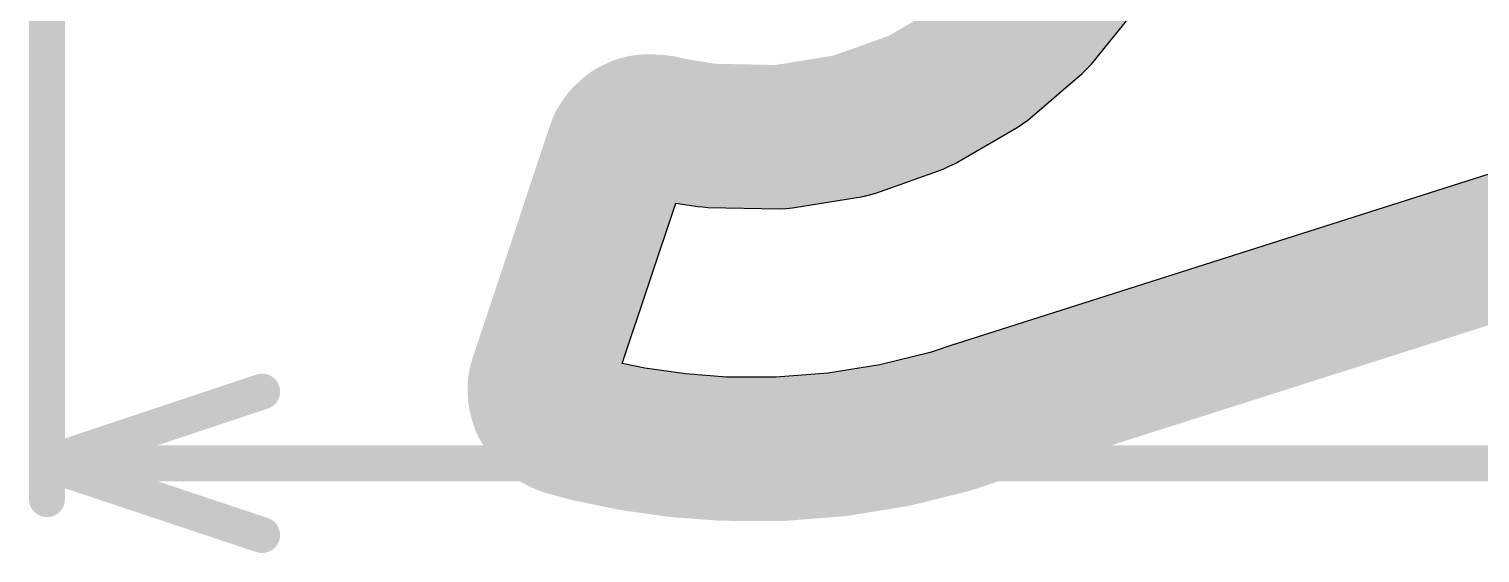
# Model space of a CAD drawing. Header units: inches. Extents: x -5 to 5450, y -4 to 5452.
# Drawn here: x -4.57 to 5.71, y -3 to 0.71 of the extents above; entities that cross this region are included whole.
import ezdxf

# ---------------------------------------------------------------- set-up
doc = ezdxf.new("R2010")
doc.units = ezdxf.units.IN
for name, color, linetype in [('Board_outline', 216, 'Continuous'), ('Ground', 76, 'Continuous'), ('Power', 16, 'Continuous'), ('Top Overlay', 2, 'Continuous')]:
    doc.layers.add(name, color=color, linetype=linetype)

msp = doc.modelspace()

# ---------------------------------------------------------------- linework, layer by layer
at = {"layer": 'Board_outline'}
for points in [[(3.124588619999999, 3.848000939999999, 0.254, 0.254, -0.6068140000000002), (0, 0, 0.254, 0.254, 0)], [(3.124588619999999, 3.848000939999999, 0.254, 0.254, -0.6068140000000002), (0, 0, 0.254, 0.254, 0)], [(2.15419686, -2.00203562, 0.254, 0.254, 0), (12.32969086, 1.23720098, 0.254, 0.254, 0)], [(2.15419686, -2.00203562, 0.254, 0.254, 0), (12.32969086, 1.23720098, 0.254, 0.254, 0)], [(-0.3977106599999999, -0.13980922, 0.254, 0.254, -0.267949), (-0.20981162, 0.0251206, 0.254, 0.254, 0)], [(-0.3977106599999999, -0.13980922, 0.254, 0.254, -0.267949), (-0.20981162, 0.0251206, 0.254, 0.254, 0)], [(-0.20981162, 0.0251206, 0.254, 0.254, 0), (-0.18824956, 0.02844038, 0.254, 0.254, 0)], [(-0.20981162, 0.0251206, 0.254, 0.254, 0), (-0.18824956, 0.02844038, 0.254, 0.254, 0)], [(-0.10161016, 0.02280158, 0.254, 0.254, -0.007607799999979078), (-0.18824956, 0.02844292, 0.254, 0.254, 0)], [(-0.10161016, 0.02280158, 0.254, 0.254, -0.007607799999979078), (-0.18824956, 0.02844292, 0.254, 0.254, 0)], [(-0.10161016, 0.02280158, 0.254, 0.254, 0), (0, 0, 0.254, 0.254, 0)], [(-0.10161016, 0.02280158, 0.254, 0.254, 0), (0, 0, 0.254, 0.254, 0)], [(-0.93841062, -1.76310036, 0.254, 0.254, 0), (-0.39810944, -0.14100048, 0.254, 0.254, 0)], [(-0.93841062, -1.76310036, 0.254, 0.254, 0), (-0.39810944, -0.14100048, 0.254, 0.254, 0)], [(-0.39810944, -0.14100048, 0.254, 0.254, 0), (-0.3977106599999999, -0.13980922, 0.254, 0.254, 0)], [(-0.39810944, -0.14100048, 0.254, 0.254, 0), (-0.3977106599999999, -0.13980922, 0.254, 0.254, 0)], [(-0.9443897799999998, -1.7840706, 0.254, 0.254, 0), (-0.93841062, -1.76310036, 0.254, 0.254, 0)], [(-0.9443897799999998, -1.7840706, 0.254, 0.254, 0), (-0.93841062, -1.76310036, 0.254, 0.254, 0)], [(-0.8730488, -2.02366626, 0.254, 0.254, -0.2679489999999991), (-0.9443897799999998, -1.7840706, 0.254, 0.254, 0)], [(-0.8730488, -2.02366626, 0.254, 0.254, -0.2679489999999991), (-0.9443897799999998, -1.7840706, 0.254, 0.254, 0)], [(-0.8730513400000001, -2.0236688, 0.254, 0.254, 0), (-0.85656928, -2.03795376, 0.254, 0.254, 0)], [(-0.8730513400000001, -2.0236688, 0.254, 0.254, 0), (-0.85656928, -2.03795376, 0.254, 0.254, 0)], [(-0.7802092599999999, -2.0792694, 0.254, 0.254, -0.004248430000000003), (-0.85656928, -2.03795122, 0.254, 0.254, 0)], [(-0.7802092599999999, -2.0792694, 0.254, 0.254, -0.004248430000000003), (-0.85656928, -2.03795122, 0.254, 0.254, 0)], [(-0.7802092599999999, -2.07927194, 0.254, 0.254, 0), (-0.7676108599999999, -2.08309972, 0.254, 0.254, 0)], [(-0.7802092599999999, -2.07927194, 0.254, 0.254, 0), (-0.7676108599999999, -2.08309972, 0.254, 0.254, 0)], [(2.15419686, -2.00203816, 0.254, 0.254, -0.08236969394904146), (0.5387898799999999, -2.26270312, 0.254, 0.254, 0)], [(2.15419686, -2.00203816, 0.254, 0.254, -0.08236969394904146), (0.5387898799999999, -2.26270312, 0.254, 0.254, 0)], [(0.5150916799999999, -2.26260152, 0.254, 0.254, -0.06503269999999982), (-0.7676083199999999, -2.08309972, 0.254, 0.254, 0)], [(0.5150916799999999, -2.26260152, 0.254, 0.254, -0.06503269999999982), (-0.7676083199999999, -2.08309972, 0.254, 0.254, 0)], [(0.5150891400000001, -2.26259898, 0.254, 0.254, 0), (0.5387898799999999, -2.26270312, 0.254, 0.254, 0)], [(0.5150891400000001, -2.26259898, 0.254, 0.254, 0), (0.5387898799999999, -2.26270312, 0.254, 0.254, 0)]]:
    msp.add_lwpolyline(points, format="xyseb", dxfattribs=at)
for points in [[(-0.27331162, 0.0251206, 0.127, 0.127, 1), (-0.14631162, 0.0251206, 0.127, 0.127, 1)], [(-0.27331162, 0.0251206, 0.127, 0.127, 1), (-0.14631162, 0.0251206, 0.127, 0.127, 1)], [(-0.27331162, 0.0251206, 0.127, 0.127, 1), (-0.14631162, 0.0251206, 0.127, 0.127, 1)], [(-0.27331162, 0.0251206, 0.127, 0.127, 1), (-0.14631162, 0.0251206, 0.127, 0.127, 1)], [(-0.25174956, 0.02844292, 0.127, 0.127, 1), (-0.12474956, 0.02844292, 0.127, 0.127, 1)], [(-0.25174956, 0.02844292, 0.127, 0.127, 1), (-0.12474956, 0.02844292, 0.127, 0.127, 1)], [(-0.25174956, 0.02844038, 0.127, 0.127, 1), (-0.12474956, 0.02844038, 0.127, 0.127, 1)], [(-0.25174956, 0.02844038, 0.127, 0.127, 1), (-0.12474956, 0.02844038, 0.127, 0.127, 1)], [(-0.16511016, 0.02280158, 0.127, 0.127, 1), (-0.03811016, 0.02280158, 0.127, 0.127, 1)], [(-0.16511016, 0.02280158, 0.127, 0.127, 1), (-0.03811016, 0.02280158, 0.127, 0.127, 1)], [(-0.16511016, 0.02280158, 0.127, 0.127, 1), (-0.03811016, 0.02280158, 0.127, 0.127, 1)], [(-0.16511016, 0.02280158, 0.127, 0.127, 1), (-0.03811016, 0.02280158, 0.127, 0.127, 1)], [(-0.0635, 0, 0.127, 0.127, 1), (0.0635, 0, 0.127, 0.127, 1)], [(-0.0635, 0, 0.127, 0.127, 1), (0.0635, 0, 0.127, 0.127, 1)], [(-0.0635, 0, 0.127, 0.127, 1), (0.0635, 0, 0.127, 0.127, 1)], [(-0.0635, 0, 0.127, 0.127, 1), (0.0635, 0, 0.127, 0.127, 1)], [(-0.46160944, -0.14100048, 0.127, 0.127, 1), (-0.33460944, -0.14100048, 0.127, 0.127, 1)], [(-0.46160944, -0.14100048, 0.127, 0.127, 1), (-0.33460944, -0.14100048, 0.127, 0.127, 1)], [(-0.46160944, -0.14100048, 0.127, 0.127, 1), (-0.33460944, -0.14100048, 0.127, 0.127, 1)], [(-0.46160944, -0.14100048, 0.127, 0.127, 1), (-0.33460944, -0.14100048, 0.127, 0.127, 1)], [(-0.46121066, -0.13980922, 0.127, 0.127, 1), (-0.33421066, -0.13980922, 0.127, 0.127, 1)], [(-0.46121066, -0.13980922, 0.127, 0.127, 1), (-0.33421066, -0.13980922, 0.127, 0.127, 1)], [(-0.46121066, -0.13980922, 0.127, 0.127, 1), (-0.33421066, -0.13980922, 0.127, 0.127, 1)], [(-0.46121066, -0.13980922, 0.127, 0.127, 1), (-0.33421066, -0.13980922, 0.127, 0.127, 1)], [(-1.00191062, -1.76310036, 0.127, 0.127, 1), (-0.8749106199999999, -1.76310036, 0.127, 0.127, 1)], [(-1.00191062, -1.76310036, 0.127, 0.127, 1), (-0.8749106199999999, -1.76310036, 0.127, 0.127, 1)], [(-1.00191062, -1.76310036, 0.127, 0.127, 1), (-0.8749106199999999, -1.76310036, 0.127, 0.127, 1)], [(-1.00191062, -1.76310036, 0.127, 0.127, 1), (-0.8749106199999999, -1.76310036, 0.127, 0.127, 1)], [(-1.00788978, -1.7840706, 0.127, 0.127, 1), (-0.88088978, -1.7840706, 0.127, 0.127, 1)], [(-1.00788978, -1.7840706, 0.127, 0.127, 1), (-0.88088978, -1.7840706, 0.127, 0.127, 1)], [(-1.00788978, -1.7840706, 0.127, 0.127, 1), (-0.88088978, -1.7840706, 0.127, 0.127, 1)], [(-1.00788978, -1.7840706, 0.127, 0.127, 1), (-0.88088978, -1.7840706, 0.127, 0.127, 1)], [(-0.9365513399999998, -2.0236688, 0.127, 0.127, 1), (-0.80955134, -2.0236688, 0.127, 0.127, 1)], [(-0.9365513399999998, -2.0236688, 0.127, 0.127, 1), (-0.80955134, -2.0236688, 0.127, 0.127, 1)], [(-0.9365488, -2.02366626, 0.127, 0.127, 1), (-0.8095487999999998, -2.02366626, 0.127, 0.127, 1)], [(-0.9365488, -2.02366626, 0.127, 0.127, 1), (-0.8095487999999998, -2.02366626, 0.127, 0.127, 1)], [(-0.9200692799999999, -2.03795122, 0.127, 0.127, 1), (-0.79306928, -2.03795122, 0.127, 0.127, 1)], [(-0.9200692799999999, -2.03795122, 0.127, 0.127, 1), (-0.79306928, -2.03795122, 0.127, 0.127, 1)], [(-0.9200692799999999, -2.03795376, 0.127, 0.127, 1), (-0.79306928, -2.03795376, 0.127, 0.127, 1)], [(-0.9200692799999999, -2.03795376, 0.127, 0.127, 1), (-0.79306928, -2.03795376, 0.127, 0.127, 1)], [(-0.84370926, -2.0792694, 0.127, 0.127, 1), (-0.7167092599999999, -2.0792694, 0.127, 0.127, 1)], [(-0.84370926, -2.0792694, 0.127, 0.127, 1), (-0.7167092599999999, -2.0792694, 0.127, 0.127, 1)], [(-0.84370926, -2.07927194, 0.127, 0.127, 1), (-0.7167092599999999, -2.07927194, 0.127, 0.127, 1)], [(-0.84370926, -2.07927194, 0.127, 0.127, 1), (-0.7167092599999999, -2.07927194, 0.127, 0.127, 1)], [(2.09069686, -2.00203562, 0.127, 0.127, 1), (2.21769686, -2.00203562, 0.127, 0.127, 1)], [(2.09069686, -2.00203562, 0.127, 0.127, 1), (2.21769686, -2.00203562, 0.127, 0.127, 1)], [(2.09069686, -2.00203816, 0.127, 0.127, 1), (2.21769686, -2.00203816, 0.127, 0.127, 1)], [(2.09069686, -2.00203816, 0.127, 0.127, 1), (2.21769686, -2.00203816, 0.127, 0.127, 1)], [(-0.8311108599999999, -2.08309972, 0.127, 0.127, 1), (-0.70411086, -2.08309972, 0.127, 0.127, 1)], [(-0.8311108599999999, -2.08309972, 0.127, 0.127, 1), (-0.70411086, -2.08309972, 0.127, 0.127, 1)], [(-0.83110832, -2.08309972, 0.127, 0.127, 1), (-0.70410832, -2.08309972, 0.127, 0.127, 1)], [(-0.83110832, -2.08309972, 0.127, 0.127, 1), (-0.70410832, -2.08309972, 0.127, 0.127, 1)], [(0.4515891399999999, -2.26259898, 0.127, 0.127, 1), (0.57858914, -2.26259898, 0.127, 0.127, 1)], [(0.4515891399999999, -2.26259898, 0.127, 0.127, 1), (0.57858914, -2.26259898, 0.127, 0.127, 1)], [(0.4515916799999999, -2.26260152, 0.127, 0.127, 1), (0.5785916799999999, -2.26260152, 0.127, 0.127, 1)], [(0.4515916799999999, -2.26260152, 0.127, 0.127, 1), (0.5785916799999999, -2.26260152, 0.127, 0.127, 1)], [(0.4752898799999999, -2.26270312, 0.127, 0.127, 1), (0.6022898799999999, -2.26270312, 0.127, 0.127, 1)], [(0.4752898799999999, -2.26270312, 0.127, 0.127, 1), (0.6022898799999999, -2.26270312, 0.127, 0.127, 1)], [(0.4752898799999999, -2.26270312, 0.127, 0.127, 1), (0.6022898799999999, -2.26270312, 0.127, 0.127, 1)], [(0.4752898799999999, -2.26270312, 0.127, 0.127, 1), (0.6022898799999999, -2.26270312, 0.127, 0.127, 1)]]:
    msp.add_lwpolyline(points, format="xyseb", close=True, dxfattribs=at)
at = {"layer": 'Ground'}
for p, q in [((12.17484992, 1.72360844), (1.99935338, -1.5156307)), ((2.95723056, 0.46457362), (3.27700132, 0.8583802999999999)), ((2.89252152, 0.39822882), (2.92462204, 0.43162474)), ((2.92462204, 0.43162474), (2.95723056, 0.46457362)), ((2.5068149, 0.06872732), (2.89252152, 0.39822882)), ((1.99225662, -0.23915624), (2.43117624, 0.0151765)), ((2.43117624, 0.0151765), (2.46877332, 0.04220718)), ((2.46877332, 0.04220718), (2.5068149, 0.06872732)), ((1.43050514, -0.44892976), (1.90818008, -0.27815032)), ((1.90818008, -0.27815032), (1.9500088, -0.25837896)), ((1.9500088, -0.25837896), (1.99225662, -0.23915624)), ((0.8400897599999999, -0.5536819), (1.34076948, -0.47207932)), ((1.34076948, -0.47207932), (1.38554968, -0.46017942)), ((1.38554968, -0.46017942), (1.43050514, -0.44892976)), ((-0.36468558, -1.65594284), (0.01401572, -0.5189982)), ((0.01401572, -0.5189982), (0.17118584, -0.5438139999999999)), ((0.17118584, -0.5438139999999999), (0.2059178, -0.5458459999999999)), ((0.2059178, -0.5458459999999999), (0.24046434, -0.5499557199999999)), ((0.24046434, -0.5499557199999999), (0.74764392, -0.5602249399999999)), ((0.74764392, -0.5602249399999999), (0.7938211199999999, -0.55661814)), ((0.7938211199999999, -0.55661814), (0.8400897599999999, -0.5536819)), ((1.99152002, -1.51819356), (1.81655212, -1.57701996)), ((1.99555608, -1.51726392), (1.99152002, -1.51819356)), ((1.99935338, -1.5156307), (1.99555608, -1.51726392)), ((1.81655212, -1.57701996), (1.4581378, -1.66555674)), ((-0.20577556, -1.68881552), (-0.36468558, -1.65594284)), ((0.08306308, -1.72923454), (-0.20577556, -1.68881552)), ((0.37393372, -1.75082708), (0.08306308, -1.72923454)), ((1.09366558, -1.7243679), (0.7256144999999999, -1.75305974)), ((1.4581378, -1.66555674), (1.09366558, -1.7243679)), ((0.51879754, -1.75215296), (0.37393372, -1.75082708)), ((0.5410326999999999, -1.75224948), (0.51879754, -1.75215296)), ((0.7256144999999999, -1.75305974), (0.5410326999999999, -1.75224948)), ((0.5410326999999999, -1.75224948), (0.5410326999999999, -1.75224948))]:
    msp.add_line(p, q, dxfattribs=at)
for points in [[(2.88073084, 1.18015258, 1.016, 1.016, 0), (3.12403236, 1.62528504, 1.016, 1.016, 0)], [(2.15419432, -2.00203816, 1.016, 1.016, 0), (12.32969086, 1.23720098, 1.016, 1.016, 0)], [(2.56096008, 0.7863458999999999, 1.016, 1.016, 0), (2.88073084, 1.18015258, 1.016, 1.016, 0)], [(2.17525346, 0.4568443999999999, 1.016, 1.016, 0), (2.56096008, 0.7863458999999999, 1.016, 1.016, 0)], [(1.7363313, 0.20251166, 1.016, 1.016, 0), (2.17525346, 0.4568443999999999, 1.016, 1.016, 0)], [(1.25865636, 0.03173222, 1.016, 1.016, 0), (1.7363313, 0.20251166, 1.016, 1.016, 0)], [(-0.30112208, -0.01045972, 1.016, 1.016, 0), (-0.24209248, 0.0186817, 1.016, 1.016, 0)], [(-0.24209248, 0.0186817, 1.016, 1.016, 0), (-0.20981162, 0.0251206, 1.016, 1.016, 0)], [(-0.20981162, 0.0251206, 1.016, 1.016, 0), (-0.1774317, 0.02758948, 1.016, 1.016, 0)], [(-0.1774317, 0.02758948, 1.016, 1.016, 0), (-0.15578074, 0.02601468, 1.016, 1.016, 0)], [(-0.15578074, 0.02601468, 1.016, 1.016, 0), (-0.13411962, 0.02460498, 1.016, 1.016, 0)], [(-0.13411962, 0.02460498, 1.016, 1.016, 0), (-0.10161016, 0.02280158, 1.016, 1.016, 0)], [(-0.10161016, 0.02280158, 1.016, 1.016, 0), (-2.54e-06, -2.54e-06, 1.016, 1.016, 0)], [(0.75797664, -0.04987036, 1.016, 1.016, 0), (1.25865636, 0.03173222, 1.016, 1.016, 0)], [(-0.38714426, -0.10864088, 1.016, 1.016, 0), (-0.3505962, -0.05388863999999999, 1.016, 1.016, 0)], [(-0.3505962, -0.05388863999999999, 1.016, 1.016, 0), (-0.30112208, -0.01045972, 1.016, 1.016, 0)], [(-2.54e-06, -2.54e-06, 1.016, 1.016, 0), (0.25079706, -0.03960113999999999, 1.016, 1.016, 0)], [(0.25079706, -0.03960113999999999, 1.016, 1.016, 0), (0.75797664, -0.04987036, 1.016, 1.016, 0)], [(-0.93841062, -1.76310036, 1.016, 1.016, 0), (-0.3977131999999999, -0.13981176, 1.016, 1.016, 0)], [(-0.3977131999999999, -0.13981176, 1.016, 1.016, 0), (-0.38714426, -0.10864088, 1.016, 1.016, 0)], [(-0.9520301, -1.8160873, 1.016, 1.016, 0), (-0.9443897799999998, -1.7840706, 1.016, 1.016, 0)], [(-0.9520301, -1.8160873, 1.016, 1.016, 0), (-0.9502139999999999, -1.881886, 1.016, 1.016, 0)], [(-0.9443897799999998, -1.7840706, 1.016, 1.016, 0), (-0.93841062, -1.76310036, 1.016, 1.016, 0)], [(-0.9502139999999999, -1.881886, 1.016, 1.016, 0), (-0.93142816, -1.94497198, 1.016, 1.016, 0)], [(-0.93142816, -1.94497198, 1.016, 1.016, 0), (-0.8969578199999999, -2.0010501, 1.016, 1.016, 0)], [(-0.8969578199999999, -2.0010501, 1.016, 1.016, 0), (-0.87305388, -2.02367134, 1.016, 1.016, 0)], [(-0.87305388, -2.02367134, 1.016, 1.016, 0), (-0.85656928, -2.03795122, 1.016, 1.016, 0)], [(-0.85656928, -2.03795122, 1.016, 1.016, 0), (-0.8280247599999999, -2.05361032, 1.016, 1.016, 0)], [(1.95933568, -2.06755238, 1.016, 1.016, 0), (2.15419432, -2.00203816, 1.016, 1.016, 0)], [(-0.8280247599999999, -2.05361032, 1.016, 1.016, 0), (-0.80893412, -2.0639405, 1.016, 1.016, 0)], [(-0.80893412, -2.0639405, 1.016, 1.016, 0), (-0.7898003, -2.0741894, 1.016, 1.016, 0)], [(-0.7898003, -2.0741894, 1.016, 1.016, 0), (-0.7676083199999999, -2.08309972, 1.016, 1.016, 0)], [(-0.7676083199999999, -2.08309972, 1.016, 1.016, 0), (-0.6110351, -2.12625178, 1.016, 1.016, 0)], [(-0.6110351, -2.12625178, 1.016, 1.016, 0), (-0.29294328, -2.19205048, 1.016, 1.016, 0)], [(1.56017976, -2.16615264, 1.016, 1.016, 0), (1.95933568, -2.06755238, 1.016, 1.016, 0)], [(-0.29294328, -2.19205048, 1.016, 1.016, 0), (0.02874772, -2.2370669, 1.016, 1.016, 0)], [(0.02874772, -2.2370669, 1.016, 1.016, 0), (0.35268154, -2.26111308, 1.016, 1.016, 0)], [(0.74436478, -2.26360482, 1.016, 1.016, 0), (1.15427506, -2.23164908, 1.016, 1.016, 0)], [(1.15427506, -2.23164908, 1.016, 1.016, 0), (1.56017976, -2.16615264, 1.016, 1.016, 0)], [(0.35268154, -2.26111308, 1.016, 1.016, 0), (0.5150866, -2.26259898, 1.016, 1.016, 0)], [(0.5150866, -2.26259898, 1.016, 1.016, 0), (0.5387898799999999, -2.26270312, 1.016, 1.016, 0)], [(0.5387898799999999, -2.26270312, 1.016, 1.016, 0), (0.74436478, -2.26360482, 1.016, 1.016, 0)]]:
    msp.add_lwpolyline(points, format="xyseb", dxfattribs=at)
for points in [[(2.62673084, 1.18015258, 0.508, 0.508, 1), (3.13473084, 1.18015258, 0.508, 0.508, 1)], [(2.62673084, 1.18015258, 0.508, 0.508, 1), (3.13473084, 1.18015258, 0.508, 0.508, 1)], [(2.30696008, 0.7863458999999999, 0.508, 0.508, 1), (2.81496008, 0.7863458999999999, 0.508, 0.508, 1)], [(2.30696008, 0.7863458999999999, 0.508, 0.508, 1), (2.81496008, 0.7863458999999999, 0.508, 0.508, 1)], [(1.92125346, 0.4568443999999999, 0.508, 0.508, 1), (2.42925346, 0.4568443999999999, 0.508, 0.508, 1)], [(1.92125346, 0.4568443999999999, 0.508, 0.508, 1), (2.42925346, 0.4568443999999999, 0.508, 0.508, 1)], [(1.4823313, 0.20251166, 0.508, 0.508, 1), (1.9903313, 0.20251166, 0.508, 0.508, 1)], [(1.4823313, 0.20251166, 0.508, 0.508, 1), (1.9903313, 0.20251166, 0.508, 0.508, 1)], [(-0.4960924799999999, 0.0186817, 0.508, 0.508, 1), (0.01190752, 0.0186817, 0.508, 0.508, 1)], [(-0.4960924799999999, 0.0186817, 0.508, 0.508, 1), (0.01190752, 0.0186817, 0.508, 0.508, 1)], [(-0.46381162, 0.0251206, 0.508, 0.508, 1), (0.04418838, 0.0251206, 0.508, 0.508, 1)], [(-0.46381162, 0.0251206, 0.508, 0.508, 1), (0.04418838, 0.0251206, 0.508, 0.508, 1)], [(-0.4314317, 0.02758948, 0.508, 0.508, 1), (0.07656829999999999, 0.02758948, 0.508, 0.508, 1)], [(-0.4314317, 0.02758948, 0.508, 0.508, 1), (0.07656829999999999, 0.02758948, 0.508, 0.508, 1)], [(-0.40978074, 0.02601468, 0.508, 0.508, 1), (0.09821925999999999, 0.02601468, 0.508, 0.508, 1)], [(-0.40978074, 0.02601468, 0.508, 0.508, 1), (0.09821925999999999, 0.02601468, 0.508, 0.508, 1)], [(-0.38811962, 0.02460498, 0.508, 0.508, 1), (0.11988038, 0.02460498, 0.508, 0.508, 1)], [(-0.38811962, 0.02460498, 0.508, 0.508, 1), (0.11988038, 0.02460498, 0.508, 0.508, 1)], [(-0.35561016, 0.02280158, 0.508, 0.508, 1), (0.15238984, 0.02280158, 0.508, 0.508, 1)], [(-0.35561016, 0.02280158, 0.508, 0.508, 1), (0.15238984, 0.02280158, 0.508, 0.508, 1)], [(1.00465636, 0.03173222, 0.508, 0.508, 1), (1.51265636, 0.03173222, 0.508, 0.508, 1)], [(1.00465636, 0.03173222, 0.508, 0.508, 1), (1.51265636, 0.03173222, 0.508, 0.508, 1)], [(-0.6045962, -0.05388863999999999, 0.508, 0.508, 1), (-0.0965962, -0.05388863999999999, 0.508, 0.508, 1)], [(-0.6045962, -0.05388863999999999, 0.508, 0.508, 1), (-0.0965962, -0.05388863999999999, 0.508, 0.508, 1)], [(-0.55512208, -0.01045972, 0.508, 0.508, 1), (-0.04712208, -0.01045972, 0.508, 0.508, 1)], [(-0.55512208, -0.01045972, 0.508, 0.508, 1), (-0.04712208, -0.01045972, 0.508, 0.508, 1)], [(-0.25400254, -2.54e-06, 0.508, 0.508, 1), (0.25399746, -2.54e-06, 0.508, 0.508, 1)], [(-0.25400254, -2.54e-06, 0.508, 0.508, 1), (0.25399746, -2.54e-06, 0.508, 0.508, 1)], [(-0.00320294, -0.03960113999999999, 0.508, 0.508, 1), (0.50479706, -0.03960113999999999, 0.508, 0.508, 1)], [(-0.00320294, -0.03960113999999999, 0.508, 0.508, 1), (0.50479706, -0.03960113999999999, 0.508, 0.508, 1)], [(0.50397664, -0.04987036, 0.508, 0.508, 1), (1.01197664, -0.04987036, 0.508, 0.508, 1)], [(0.50397664, -0.04987036, 0.508, 0.508, 1), (1.01197664, -0.04987036, 0.508, 0.508, 1)], [(-0.6517132, -0.13981176, 0.508, 0.508, 1), (-0.1437132, -0.13981176, 0.508, 0.508, 1)], [(-0.6517132, -0.13981176, 0.508, 0.508, 1), (-0.1437132, -0.13981176, 0.508, 0.508, 1)], [(-0.64114426, -0.10864088, 0.508, 0.508, 1), (-0.13314426, -0.10864088, 0.508, 0.508, 1)], [(-0.64114426, -0.10864088, 0.508, 0.508, 1), (-0.13314426, -0.10864088, 0.508, 0.508, 1)], [(-1.2060301, -1.8160873, 0.508, 0.508, 1), (-0.6980301, -1.8160873, 0.508, 0.508, 1)], [(-1.2060301, -1.8160873, 0.508, 0.508, 1), (-0.6980301, -1.8160873, 0.508, 0.508, 1)], [(-1.19838978, -1.7840706, 0.508, 0.508, 1), (-0.69038978, -1.7840706, 0.508, 0.508, 1)], [(-1.19838978, -1.7840706, 0.508, 0.508, 1), (-0.69038978, -1.7840706, 0.508, 0.508, 1)], [(-1.19241062, -1.76310036, 0.508, 0.508, 1), (-0.68441062, -1.76310036, 0.508, 0.508, 1)], [(-1.19241062, -1.76310036, 0.508, 0.508, 1), (-0.68441062, -1.76310036, 0.508, 0.508, 1)], [(-1.204214, -1.881886, 0.508, 0.508, 1), (-0.696214, -1.881886, 0.508, 0.508, 1)], [(-1.204214, -1.881886, 0.508, 0.508, 1), (-0.696214, -1.881886, 0.508, 0.508, 1)], [(-1.18542816, -1.94497198, 0.508, 0.508, 1), (-0.67742816, -1.94497198, 0.508, 0.508, 1)], [(-1.18542816, -1.94497198, 0.508, 0.508, 1), (-0.67742816, -1.94497198, 0.508, 0.508, 1)], [(-1.15095782, -2.0010501, 0.508, 0.508, 1), (-0.64295782, -2.0010501, 0.508, 0.508, 1)], [(-1.15095782, -2.0010501, 0.508, 0.508, 1), (-0.64295782, -2.0010501, 0.508, 0.508, 1)], [(-1.12705388, -2.02367134, 0.508, 0.508, 1), (-0.61905388, -2.02367134, 0.508, 0.508, 1)], [(-1.12705388, -2.02367134, 0.508, 0.508, 1), (-0.61905388, -2.02367134, 0.508, 0.508, 1)], [(-1.11056928, -2.03795122, 0.508, 0.508, 1), (-0.60256928, -2.03795122, 0.508, 0.508, 1)], [(-1.11056928, -2.03795122, 0.508, 0.508, 1), (-0.60256928, -2.03795122, 0.508, 0.508, 1)], [(1.90019432, -2.00203816, 0.508, 0.508, 1), (2.40819432, -2.00203816, 0.508, 0.508, 1)], [(1.90019432, -2.00203816, 0.508, 0.508, 1), (2.40819432, -2.00203816, 0.508, 0.508, 1)], [(-1.08202476, -2.05361032, 0.508, 0.508, 1), (-0.5740247599999999, -2.05361032, 0.508, 0.508, 1)], [(-1.08202476, -2.05361032, 0.508, 0.508, 1), (-0.5740247599999999, -2.05361032, 0.508, 0.508, 1)], [(-1.06293412, -2.0639405, 0.508, 0.508, 1), (-0.55493412, -2.0639405, 0.508, 0.508, 1)], [(-1.06293412, -2.0639405, 0.508, 0.508, 1), (-0.55493412, -2.0639405, 0.508, 0.508, 1)], [(-1.0438003, -2.0741894, 0.508, 0.508, 1), (-0.5358002999999999, -2.0741894, 0.508, 0.508, 1)], [(-1.0438003, -2.0741894, 0.508, 0.508, 1), (-0.5358002999999999, -2.0741894, 0.508, 0.508, 1)], [(-1.02160832, -2.08309972, 0.508, 0.508, 1), (-0.51360832, -2.08309972, 0.508, 0.508, 1)], [(-1.02160832, -2.08309972, 0.508, 0.508, 1), (-0.51360832, -2.08309972, 0.508, 0.508, 1)], [(-0.8650351000000001, -2.12625178, 0.508, 0.508, 1), (-0.3570351, -2.12625178, 0.508, 0.508, 1)], [(-0.8650351000000001, -2.12625178, 0.508, 0.508, 1), (-0.3570351, -2.12625178, 0.508, 0.508, 1)], [(1.70533568, -2.06755238, 0.508, 0.508, 1), (2.21333568, -2.06755238, 0.508, 0.508, 1)], [(1.70533568, -2.06755238, 0.508, 0.508, 1), (2.21333568, -2.06755238, 0.508, 0.508, 1)], [(-0.5469432799999999, -2.19205048, 0.508, 0.508, 1), (-0.03894328, -2.19205048, 0.508, 0.508, 1)], [(-0.5469432799999999, -2.19205048, 0.508, 0.508, 1), (-0.03894328, -2.19205048, 0.508, 0.508, 1)], [(-0.22525228, -2.2370669, 0.508, 0.508, 1), (0.28274772, -2.2370669, 0.508, 0.508, 1)], [(-0.22525228, -2.2370669, 0.508, 0.508, 1), (0.28274772, -2.2370669, 0.508, 0.508, 1)], [(0.9002750599999999, -2.23164908, 0.508, 0.508, 1), (1.40827506, -2.23164908, 0.508, 0.508, 1)], [(0.9002750599999999, -2.23164908, 0.508, 0.508, 1), (1.40827506, -2.23164908, 0.508, 0.508, 1)], [(1.30617976, -2.16615264, 0.508, 0.508, 1), (1.81417976, -2.16615264, 0.508, 0.508, 1)], [(1.30617976, -2.16615264, 0.508, 0.508, 1), (1.81417976, -2.16615264, 0.508, 0.508, 1)], [(0.09868153999999998, -2.26111308, 0.508, 0.508, 1), (0.60668154, -2.26111308, 0.508, 0.508, 1)], [(0.09868153999999998, -2.26111308, 0.508, 0.508, 1), (0.60668154, -2.26111308, 0.508, 0.508, 1)], [(0.2610866, -2.26259898, 0.508, 0.508, 1), (0.7690866, -2.26259898, 0.508, 0.508, 1)], [(0.2610866, -2.26259898, 0.508, 0.508, 1), (0.7690866, -2.26259898, 0.508, 0.508, 1)], [(0.28478988, -2.26270312, 0.508, 0.508, 1), (0.79278988, -2.26270312, 0.508, 0.508, 1)], [(0.28478988, -2.26270312, 0.508, 0.508, 1), (0.79278988, -2.26270312, 0.508, 0.508, 1)], [(0.4903647799999999, -2.26360482, 0.508, 0.508, 1), (0.99836478, -2.26360482, 0.508, 0.508, 1)], [(0.4903647799999999, -2.26360482, 0.508, 0.508, 1), (0.99836478, -2.26360482, 0.508, 0.508, 1)]]:
    msp.add_lwpolyline(points, format="xyseb", close=True, dxfattribs=at)
at = {"layer": 'Power'}
for p, q in [((12.17484992, 1.72360844), (1.99935338, -1.5156307)), ((2.95723056, 0.46457362), (3.27700132, 0.8583802999999999)), ((2.89252152, 0.39822882), (2.92462204, 0.43162474)), ((2.92462204, 0.43162474), (2.95723056, 0.46457362)), ((2.5068149, 0.06872732), (2.89252152, 0.39822882)), ((1.99225662, -0.23915624), (2.43117624, 0.0151765)), ((2.43117624, 0.0151765), (2.46877332, 0.04220718)), ((2.46877332, 0.04220718), (2.5068149, 0.06872732)), ((1.43050514, -0.44892976), (1.90818008, -0.27815032)), ((1.90818008, -0.27815032), (1.9500088, -0.25837896)), ((1.9500088, -0.25837896), (1.99225662, -0.23915624)), ((0.8400897599999999, -0.5536819), (1.34076948, -0.47207932)), ((1.34076948, -0.47207932), (1.38554968, -0.46017942)), ((1.38554968, -0.46017942), (1.43050514, -0.44892976)), ((-0.36468558, -1.65594284), (0.01401572, -0.5189982)), ((0.01401572, -0.5189982), (0.17118584, -0.5438139999999999)), ((0.17118584, -0.5438139999999999), (0.2059178, -0.5458459999999999)), ((0.2059178, -0.5458459999999999), (0.24046434, -0.5499557199999999)), ((0.24046434, -0.5499557199999999), (0.74764392, -0.5602249399999999)), ((0.74764392, -0.5602249399999999), (0.7938211199999999, -0.55661814)), ((0.7938211199999999, -0.55661814), (0.8400897599999999, -0.5536819)), ((1.99152002, -1.51819356), (1.81655212, -1.57701996)), ((1.99555608, -1.51726392), (1.99152002, -1.51819356)), ((1.99935338, -1.5156307), (1.99555608, -1.51726392)), ((1.81655212, -1.57701996), (1.4581378, -1.66555674)), ((-0.20577556, -1.68881552), (-0.36468558, -1.65594284)), ((0.08306308, -1.72923454), (-0.20577556, -1.68881552)), ((0.37393372, -1.75082708), (0.08306308, -1.72923454)), ((1.09366558, -1.7243679), (0.7256144999999999, -1.75305974)), ((1.4581378, -1.66555674), (1.09366558, -1.7243679)), ((0.51879754, -1.75215296), (0.37393372, -1.75082708)), ((0.5410326999999999, -1.75224948), (0.51879754, -1.75215296)), ((0.7256144999999999, -1.75305974), (0.5410326999999999, -1.75224948)), ((0.5410326999999999, -1.75224948), (0.5410326999999999, -1.75224948))]:
    msp.add_line(p, q, dxfattribs=at)
for points in [[(2.88073084, 1.18015258, 1.016, 1.016, 0), (3.12403236, 1.62528504, 1.016, 1.016, 0)], [(2.15419432, -2.00203816, 1.016, 1.016, 0), (12.32969086, 1.23720098, 1.016, 1.016, 0)], [(2.56096008, 0.7863458999999999, 1.016, 1.016, 0), (2.88073084, 1.18015258, 1.016, 1.016, 0)], [(2.17525346, 0.4568443999999999, 1.016, 1.016, 0), (2.56096008, 0.7863458999999999, 1.016, 1.016, 0)], [(1.7363313, 0.20251166, 1.016, 1.016, 0), (2.17525346, 0.4568443999999999, 1.016, 1.016, 0)], [(1.25865636, 0.03173222, 1.016, 1.016, 0), (1.7363313, 0.20251166, 1.016, 1.016, 0)], [(-0.30112208, -0.01045972, 1.016, 1.016, 0), (-0.24209248, 0.0186817, 1.016, 1.016, 0)], [(-0.24209248, 0.0186817, 1.016, 1.016, 0), (-0.20981162, 0.0251206, 1.016, 1.016, 0)], [(-0.20981162, 0.0251206, 1.016, 1.016, 0), (-0.1774317, 0.02758948, 1.016, 1.016, 0)], [(-0.1774317, 0.02758948, 1.016, 1.016, 0), (-0.15578074, 0.02601468, 1.016, 1.016, 0)], [(-0.15578074, 0.02601468, 1.016, 1.016, 0), (-0.13411962, 0.02460498, 1.016, 1.016, 0)], [(-0.13411962, 0.02460498, 1.016, 1.016, 0), (-0.10161016, 0.02280158, 1.016, 1.016, 0)], [(-0.10161016, 0.02280158, 1.016, 1.016, 0), (-2.54e-06, -2.54e-06, 1.016, 1.016, 0)], [(0.75797664, -0.04987036, 1.016, 1.016, 0), (1.25865636, 0.03173222, 1.016, 1.016, 0)], [(-0.38714426, -0.10864088, 1.016, 1.016, 0), (-0.3505962, -0.05388863999999999, 1.016, 1.016, 0)], [(-0.3505962, -0.05388863999999999, 1.016, 1.016, 0), (-0.30112208, -0.01045972, 1.016, 1.016, 0)], [(-2.54e-06, -2.54e-06, 1.016, 1.016, 0), (0.25079706, -0.03960113999999999, 1.016, 1.016, 0)], [(0.25079706, -0.03960113999999999, 1.016, 1.016, 0), (0.75797664, -0.04987036, 1.016, 1.016, 0)], [(-0.93841062, -1.76310036, 1.016, 1.016, 0), (-0.3977131999999999, -0.13981176, 1.016, 1.016, 0)], [(-0.3977131999999999, -0.13981176, 1.016, 1.016, 0), (-0.38714426, -0.10864088, 1.016, 1.016, 0)], [(-0.9520301, -1.8160873, 1.016, 1.016, 0), (-0.9443897799999998, -1.7840706, 1.016, 1.016, 0)], [(-0.9520301, -1.8160873, 1.016, 1.016, 0), (-0.9502139999999999, -1.881886, 1.016, 1.016, 0)], [(-0.9443897799999998, -1.7840706, 1.016, 1.016, 0), (-0.93841062, -1.76310036, 1.016, 1.016, 0)], [(-0.9502139999999999, -1.881886, 1.016, 1.016, 0), (-0.93142816, -1.94497198, 1.016, 1.016, 0)], [(-0.93142816, -1.94497198, 1.016, 1.016, 0), (-0.8969578199999999, -2.0010501, 1.016, 1.016, 0)], [(-0.8969578199999999, -2.0010501, 1.016, 1.016, 0), (-0.87305388, -2.02367134, 1.016, 1.016, 0)], [(-0.87305388, -2.02367134, 1.016, 1.016, 0), (-0.85656928, -2.03795122, 1.016, 1.016, 0)], [(-0.85656928, -2.03795122, 1.016, 1.016, 0), (-0.8280247599999999, -2.05361032, 1.016, 1.016, 0)], [(1.95933568, -2.06755238, 1.016, 1.016, 0), (2.15419432, -2.00203816, 1.016, 1.016, 0)], [(-0.8280247599999999, -2.05361032, 1.016, 1.016, 0), (-0.80893412, -2.0639405, 1.016, 1.016, 0)], [(-0.80893412, -2.0639405, 1.016, 1.016, 0), (-0.7898003, -2.0741894, 1.016, 1.016, 0)], [(-0.7898003, -2.0741894, 1.016, 1.016, 0), (-0.7676083199999999, -2.08309972, 1.016, 1.016, 0)], [(-0.7676083199999999, -2.08309972, 1.016, 1.016, 0), (-0.6110351, -2.12625178, 1.016, 1.016, 0)], [(-0.6110351, -2.12625178, 1.016, 1.016, 0), (-0.29294328, -2.19205048, 1.016, 1.016, 0)], [(1.56017976, -2.16615264, 1.016, 1.016, 0), (1.95933568, -2.06755238, 1.016, 1.016, 0)], [(-0.29294328, -2.19205048, 1.016, 1.016, 0), (0.02874772, -2.2370669, 1.016, 1.016, 0)], [(0.02874772, -2.2370669, 1.016, 1.016, 0), (0.35268154, -2.26111308, 1.016, 1.016, 0)], [(0.74436478, -2.26360482, 1.016, 1.016, 0), (1.15427506, -2.23164908, 1.016, 1.016, 0)], [(1.15427506, -2.23164908, 1.016, 1.016, 0), (1.56017976, -2.16615264, 1.016, 1.016, 0)], [(0.35268154, -2.26111308, 1.016, 1.016, 0), (0.5150866, -2.26259898, 1.016, 1.016, 0)], [(0.5150866, -2.26259898, 1.016, 1.016, 0), (0.5387898799999999, -2.26270312, 1.016, 1.016, 0)], [(0.5387898799999999, -2.26270312, 1.016, 1.016, 0), (0.74436478, -2.26360482, 1.016, 1.016, 0)]]:
    msp.add_lwpolyline(points, format="xyseb", dxfattribs=at)
for points in [[(2.62673084, 1.18015258, 0.508, 0.508, 1), (3.13473084, 1.18015258, 0.508, 0.508, 1)], [(2.62673084, 1.18015258, 0.508, 0.508, 1), (3.13473084, 1.18015258, 0.508, 0.508, 1)], [(2.30696008, 0.7863458999999999, 0.508, 0.508, 1), (2.81496008, 0.7863458999999999, 0.508, 0.508, 1)], [(2.30696008, 0.7863458999999999, 0.508, 0.508, 1), (2.81496008, 0.7863458999999999, 0.508, 0.508, 1)], [(1.92125346, 0.4568443999999999, 0.508, 0.508, 1), (2.42925346, 0.4568443999999999, 0.508, 0.508, 1)], [(1.92125346, 0.4568443999999999, 0.508, 0.508, 1), (2.42925346, 0.4568443999999999, 0.508, 0.508, 1)], [(1.4823313, 0.20251166, 0.508, 0.508, 1), (1.9903313, 0.20251166, 0.508, 0.508, 1)], [(1.4823313, 0.20251166, 0.508, 0.508, 1), (1.9903313, 0.20251166, 0.508, 0.508, 1)], [(-0.4960924799999999, 0.0186817, 0.508, 0.508, 1), (0.01190752, 0.0186817, 0.508, 0.508, 1)], [(-0.4960924799999999, 0.0186817, 0.508, 0.508, 1), (0.01190752, 0.0186817, 0.508, 0.508, 1)], [(-0.46381162, 0.0251206, 0.508, 0.508, 1), (0.04418838, 0.0251206, 0.508, 0.508, 1)], [(-0.46381162, 0.0251206, 0.508, 0.508, 1), (0.04418838, 0.0251206, 0.508, 0.508, 1)], [(-0.4314317, 0.02758948, 0.508, 0.508, 1), (0.07656829999999999, 0.02758948, 0.508, 0.508, 1)], [(-0.4314317, 0.02758948, 0.508, 0.508, 1), (0.07656829999999999, 0.02758948, 0.508, 0.508, 1)], [(-0.40978074, 0.02601468, 0.508, 0.508, 1), (0.09821925999999999, 0.02601468, 0.508, 0.508, 1)], [(-0.40978074, 0.02601468, 0.508, 0.508, 1), (0.09821925999999999, 0.02601468, 0.508, 0.508, 1)], [(-0.38811962, 0.02460498, 0.508, 0.508, 1), (0.11988038, 0.02460498, 0.508, 0.508, 1)], [(-0.38811962, 0.02460498, 0.508, 0.508, 1), (0.11988038, 0.02460498, 0.508, 0.508, 1)], [(-0.35561016, 0.02280158, 0.508, 0.508, 1), (0.15238984, 0.02280158, 0.508, 0.508, 1)], [(-0.35561016, 0.02280158, 0.508, 0.508, 1), (0.15238984, 0.02280158, 0.508, 0.508, 1)], [(1.00465636, 0.03173222, 0.508, 0.508, 1), (1.51265636, 0.03173222, 0.508, 0.508, 1)], [(1.00465636, 0.03173222, 0.508, 0.508, 1), (1.51265636, 0.03173222, 0.508, 0.508, 1)], [(-0.6045962, -0.05388863999999999, 0.508, 0.508, 1), (-0.0965962, -0.05388863999999999, 0.508, 0.508, 1)], [(-0.6045962, -0.05388863999999999, 0.508, 0.508, 1), (-0.0965962, -0.05388863999999999, 0.508, 0.508, 1)], [(-0.55512208, -0.01045972, 0.508, 0.508, 1), (-0.04712208, -0.01045972, 0.508, 0.508, 1)], [(-0.55512208, -0.01045972, 0.508, 0.508, 1), (-0.04712208, -0.01045972, 0.508, 0.508, 1)], [(-0.25400254, -2.54e-06, 0.508, 0.508, 1), (0.25399746, -2.54e-06, 0.508, 0.508, 1)], [(-0.25400254, -2.54e-06, 0.508, 0.508, 1), (0.25399746, -2.54e-06, 0.508, 0.508, 1)], [(-0.00320294, -0.03960113999999999, 0.508, 0.508, 1), (0.50479706, -0.03960113999999999, 0.508, 0.508, 1)], [(-0.00320294, -0.03960113999999999, 0.508, 0.508, 1), (0.50479706, -0.03960113999999999, 0.508, 0.508, 1)], [(0.50397664, -0.04987036, 0.508, 0.508, 1), (1.01197664, -0.04987036, 0.508, 0.508, 1)], [(0.50397664, -0.04987036, 0.508, 0.508, 1), (1.01197664, -0.04987036, 0.508, 0.508, 1)], [(-0.6517132, -0.13981176, 0.508, 0.508, 1), (-0.1437132, -0.13981176, 0.508, 0.508, 1)], [(-0.6517132, -0.13981176, 0.508, 0.508, 1), (-0.1437132, -0.13981176, 0.508, 0.508, 1)], [(-0.64114426, -0.10864088, 0.508, 0.508, 1), (-0.13314426, -0.10864088, 0.508, 0.508, 1)], [(-0.64114426, -0.10864088, 0.508, 0.508, 1), (-0.13314426, -0.10864088, 0.508, 0.508, 1)], [(-1.2060301, -1.8160873, 0.508, 0.508, 1), (-0.6980301, -1.8160873, 0.508, 0.508, 1)], [(-1.2060301, -1.8160873, 0.508, 0.508, 1), (-0.6980301, -1.8160873, 0.508, 0.508, 1)], [(-1.19838978, -1.7840706, 0.508, 0.508, 1), (-0.69038978, -1.7840706, 0.508, 0.508, 1)], [(-1.19838978, -1.7840706, 0.508, 0.508, 1), (-0.69038978, -1.7840706, 0.508, 0.508, 1)], [(-1.19241062, -1.76310036, 0.508, 0.508, 1), (-0.68441062, -1.76310036, 0.508, 0.508, 1)], [(-1.19241062, -1.76310036, 0.508, 0.508, 1), (-0.68441062, -1.76310036, 0.508, 0.508, 1)], [(-1.204214, -1.881886, 0.508, 0.508, 1), (-0.696214, -1.881886, 0.508, 0.508, 1)], [(-1.204214, -1.881886, 0.508, 0.508, 1), (-0.696214, -1.881886, 0.508, 0.508, 1)], [(-1.18542816, -1.94497198, 0.508, 0.508, 1), (-0.67742816, -1.94497198, 0.508, 0.508, 1)], [(-1.18542816, -1.94497198, 0.508, 0.508, 1), (-0.67742816, -1.94497198, 0.508, 0.508, 1)], [(-1.15095782, -2.0010501, 0.508, 0.508, 1), (-0.64295782, -2.0010501, 0.508, 0.508, 1)], [(-1.15095782, -2.0010501, 0.508, 0.508, 1), (-0.64295782, -2.0010501, 0.508, 0.508, 1)], [(-1.12705388, -2.02367134, 0.508, 0.508, 1), (-0.61905388, -2.02367134, 0.508, 0.508, 1)], [(-1.12705388, -2.02367134, 0.508, 0.508, 1), (-0.61905388, -2.02367134, 0.508, 0.508, 1)], [(-1.11056928, -2.03795122, 0.508, 0.508, 1), (-0.60256928, -2.03795122, 0.508, 0.508, 1)], [(-1.11056928, -2.03795122, 0.508, 0.508, 1), (-0.60256928, -2.03795122, 0.508, 0.508, 1)], [(1.90019432, -2.00203816, 0.508, 0.508, 1), (2.40819432, -2.00203816, 0.508, 0.508, 1)], [(1.90019432, -2.00203816, 0.508, 0.508, 1), (2.40819432, -2.00203816, 0.508, 0.508, 1)], [(-1.08202476, -2.05361032, 0.508, 0.508, 1), (-0.5740247599999999, -2.05361032, 0.508, 0.508, 1)], [(-1.08202476, -2.05361032, 0.508, 0.508, 1), (-0.5740247599999999, -2.05361032, 0.508, 0.508, 1)], [(-1.06293412, -2.0639405, 0.508, 0.508, 1), (-0.55493412, -2.0639405, 0.508, 0.508, 1)], [(-1.06293412, -2.0639405, 0.508, 0.508, 1), (-0.55493412, -2.0639405, 0.508, 0.508, 1)], [(-1.0438003, -2.0741894, 0.508, 0.508, 1), (-0.5358002999999999, -2.0741894, 0.508, 0.508, 1)], [(-1.0438003, -2.0741894, 0.508, 0.508, 1), (-0.5358002999999999, -2.0741894, 0.508, 0.508, 1)], [(-1.02160832, -2.08309972, 0.508, 0.508, 1), (-0.51360832, -2.08309972, 0.508, 0.508, 1)], [(-1.02160832, -2.08309972, 0.508, 0.508, 1), (-0.51360832, -2.08309972, 0.508, 0.508, 1)], [(-0.8650351000000001, -2.12625178, 0.508, 0.508, 1), (-0.3570351, -2.12625178, 0.508, 0.508, 1)], [(-0.8650351000000001, -2.12625178, 0.508, 0.508, 1), (-0.3570351, -2.12625178, 0.508, 0.508, 1)], [(1.70533568, -2.06755238, 0.508, 0.508, 1), (2.21333568, -2.06755238, 0.508, 0.508, 1)], [(1.70533568, -2.06755238, 0.508, 0.508, 1), (2.21333568, -2.06755238, 0.508, 0.508, 1)], [(-0.5469432799999999, -2.19205048, 0.508, 0.508, 1), (-0.03894328, -2.19205048, 0.508, 0.508, 1)], [(-0.5469432799999999, -2.19205048, 0.508, 0.508, 1), (-0.03894328, -2.19205048, 0.508, 0.508, 1)], [(-0.22525228, -2.2370669, 0.508, 0.508, 1), (0.28274772, -2.2370669, 0.508, 0.508, 1)], [(-0.22525228, -2.2370669, 0.508, 0.508, 1), (0.28274772, -2.2370669, 0.508, 0.508, 1)], [(0.9002750599999999, -2.23164908, 0.508, 0.508, 1), (1.40827506, -2.23164908, 0.508, 0.508, 1)], [(0.9002750599999999, -2.23164908, 0.508, 0.508, 1), (1.40827506, -2.23164908, 0.508, 0.508, 1)], [(1.30617976, -2.16615264, 0.508, 0.508, 1), (1.81417976, -2.16615264, 0.508, 0.508, 1)], [(1.30617976, -2.16615264, 0.508, 0.508, 1), (1.81417976, -2.16615264, 0.508, 0.508, 1)], [(0.09868153999999998, -2.26111308, 0.508, 0.508, 1), (0.60668154, -2.26111308, 0.508, 0.508, 1)], [(0.09868153999999998, -2.26111308, 0.508, 0.508, 1), (0.60668154, -2.26111308, 0.508, 0.508, 1)], [(0.2610866, -2.26259898, 0.508, 0.508, 1), (0.7690866, -2.26259898, 0.508, 0.508, 1)], [(0.2610866, -2.26259898, 0.508, 0.508, 1), (0.7690866, -2.26259898, 0.508, 0.508, 1)], [(0.28478988, -2.26270312, 0.508, 0.508, 1), (0.79278988, -2.26270312, 0.508, 0.508, 1)], [(0.28478988, -2.26270312, 0.508, 0.508, 1), (0.79278988, -2.26270312, 0.508, 0.508, 1)], [(0.4903647799999999, -2.26360482, 0.508, 0.508, 1), (0.99836478, -2.26360482, 0.508, 0.508, 1)], [(0.4903647799999999, -2.26360482, 0.508, 0.508, 1), (0.99836478, -2.26360482, 0.508, 0.508, 1)]]:
    msp.add_lwpolyline(points, format="xyseb", close=True, dxfattribs=at)
at = {"layer": 'Top Overlay'}
for points in [[(-4.439310399999999, -2.6162, 0.254, 0.254, 0), (-4.439310399999999, 2.35633006, 0.254, 0.254, 0)], [(-4.439310399999999, -2.3622, 0.254, 0.254, 0), (-2.9153104, -1.8542, 0.254, 0.254, 0)], [(-4.439310399999999, -2.3622, 0.254, 0.254, 0), (-2.9153104, -2.8702, 0.254, 0.254, 0)], [(-4.439310399999999, -2.3622, 0.254, 0.254, 0), (37.2571645, -2.3622, 0.254, 0.254, 0)]]:
    msp.add_lwpolyline(points, format="xyseb", dxfattribs=at)
for points in [[(-2.9788104, -1.8542, 0.127, 0.127, 1), (-2.8518104, -1.8542, 0.127, 0.127, 1)], [(-4.5028104, -2.3622, 0.127, 0.127, 1), (-4.3758104, -2.3622, 0.127, 0.127, 1)], [(-4.5028104, -2.3622, 0.127, 0.127, 1), (-4.3758104, -2.3622, 0.127, 0.127, 1)], [(-4.5028104, -2.3622, 0.127, 0.127, 1), (-4.3758104, -2.3622, 0.127, 0.127, 1)], [(-4.5028104, -2.6162, 0.127, 0.127, 1), (-4.3758104, -2.6162, 0.127, 0.127, 1)], [(-2.9788104, -2.8702, 0.127, 0.127, 1), (-2.8518104, -2.8702, 0.127, 0.127, 1)]]:
    msp.add_lwpolyline(points, format="xyseb", close=True, dxfattribs=at)

doc.saveas('drawing.dxf')
